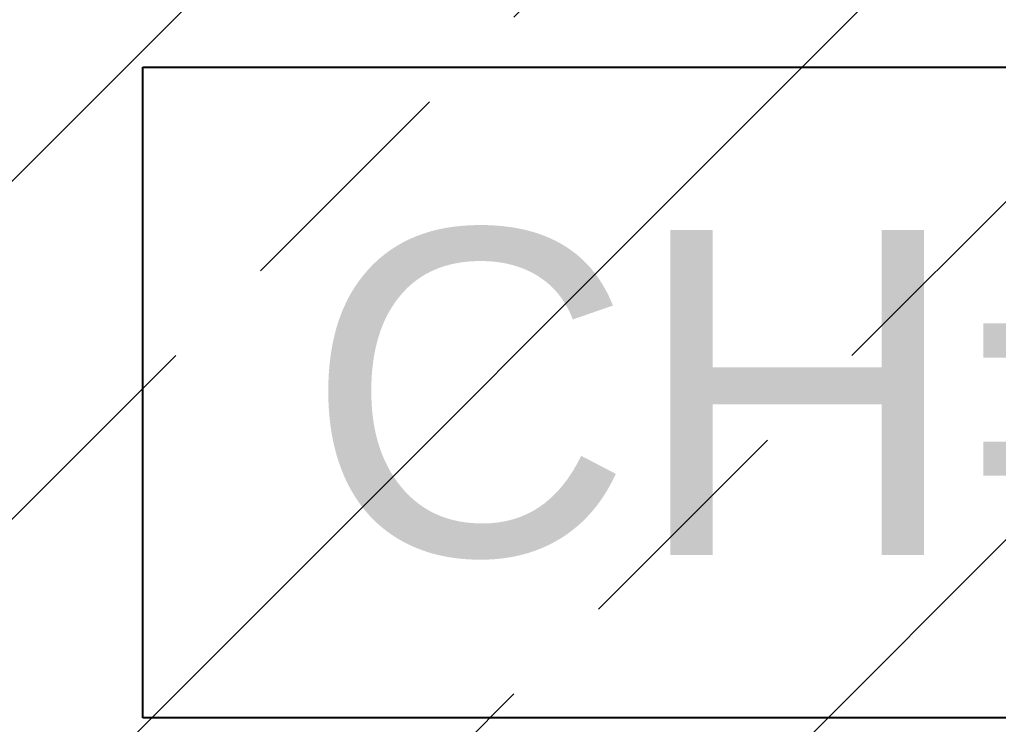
# Model space of a CAD drawing. Header units: millimetres. Extents: x -92759 to 184353, y -15225 to 86714.
# Drawn here: x 75045 to 75695, y 69446 to 69913 of the extents above; entities that cross this region are included whole.
import ezdxf

# ---------------------------------------------------------------- set-up
doc = ezdxf.new("R2010")
doc.units = ezdxf.units.MM
doc.layers.add('A-PATT-CONC', color=8, linetype='Continuous')
doc.layers.add('HF Text', color=7, linetype='Continuous')
doc.layers.add('HFI 9MM FPB', color=94, linetype='Continuous', lineweight=5)
doc.styles.add('Arial_4', font='arial.ttf', dxfattribs={"height": 1.8})

# ---------------------------------------------------------------- blocks, each defined once
blk = doc.blocks.new('RCP_B8L2')
at = {"layer": 'HFI 9MM FPB'}
h = blk.add_hatch(dxfattribs=at)
h.set_pattern_fill('ANSI33', color=256, scale=50)
h.set_pattern_definition([(45, (-581589.02, -147239), (-224.5064, 224.5064), []), (45, (-581364.5, -147239), (-224.5064, 224.5064), [158.75, -79.375])])
h.paths.add_polyline_path([(-378761.82, -151102.3), (-375761.82, -151102.3), (-375761.82, -158302.3), (-378761.82, -158302.3)], flags=16)
h.paths.add_polyline_path([(-377668.07, -149827.3), (-374918.07, -149827.3), (-374918.07, -159127.3), (-379618.07, -159127.3), (-379618.07, -150277.3), (-377668.07, -150277.3)])
at = {"layer": 'HF Text', "insert": (-377384.64, -150544.63), "char_height": 215.853, "width": 1353.5852, "attachment_point": 1, "style": 'Arial_4', "bg_fill": 16, "box_fill_scale": 1.5, "bg_fill_color": 256, "bg_fill_transparency": 0}
blk.add_mtext('CH= 2800', dxfattribs=at)

msp = doc.modelspace()

# ---------------------------------------------------------------- block references
at = {"layer": 'A-PATT-CONC'}
msp.add_blockref('RCP_B8L2', (452619.12, 220318.54), dxfattribs=at)

doc.saveas('drawing.dxf')
